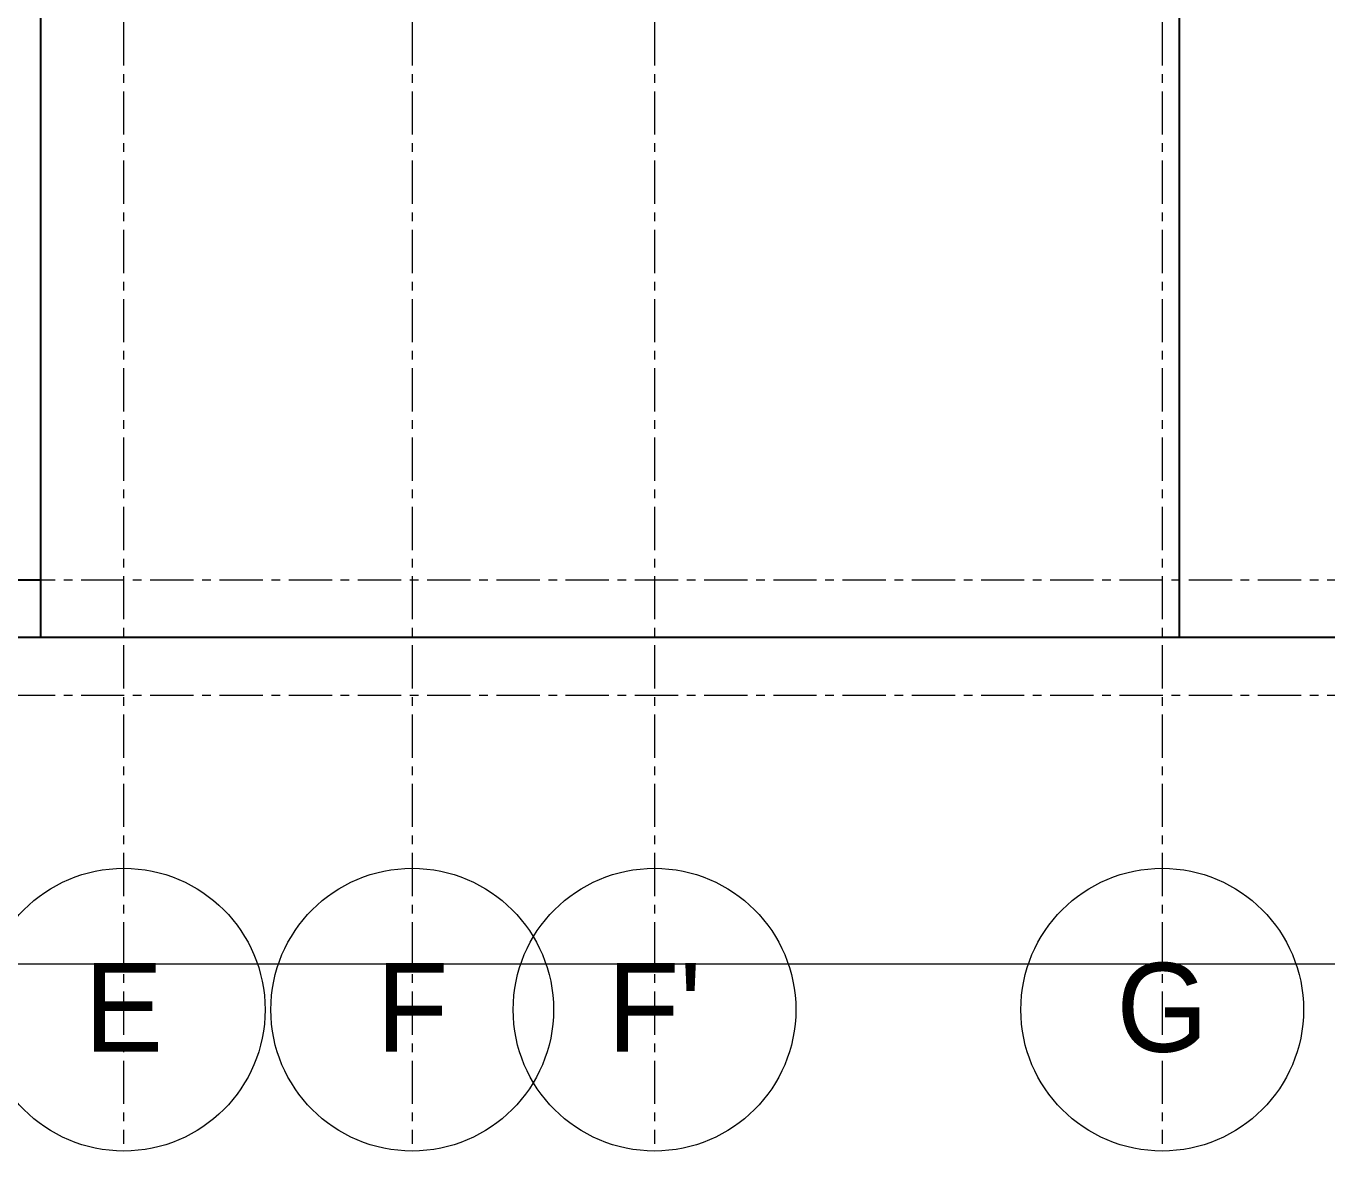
# Model space of a CAD drawing. Header units: millimetres. Extents: x -100356 to 314685, y 446 to 1273965.
# Drawn here: x 218308 to 229583, y 160136 to 169884 of the extents above; entities that cross this region are included whole.
import ezdxf
from ezdxf.xclip import XClip

# ---------------------------------------------------------------- set-up
doc = ezdxf.new("R2010")
doc.units = ezdxf.units.MM
doc.header["$XCLIPFRAME"] = 2
doc.linetypes.add('section$0$CENTER', pattern=[2, 1.25, -0.25, 0.25, -0.25])
doc.layers.add('NAM', color=3, linetype='Continuous')
for name, color, linetype, lineweight in [('section$0$A-_FLORLEVL_E', 7, 'Continuous', 5), ('section$0$NKC_TRUC', 8, 'section$0$CENTER', 13), ('section$0$S-_ANOTGRID_E', 7, 'Continuous', 5)]:
    doc.layers.add(name, color=color, linetype=linetype, lineweight=lineweight)
doc.styles.add('section$0$Arial', font='Font - TrueType - Arial.ttf', dxfattribs={"width": 0.95, "height": 770})

# ---------------------------------------------------------------- blocks, each defined once
blk = doc.blocks.new('section$0$grid section')
at = {"layer": 'section$0$NKC_TRUC', "ltscale": 300}
for p, q in [((-141943.9, 500), (0, 500)), ((-141943.9, -500), (0, -500))]:
    blk.add_line(p, q, dxfattribs=at)
blk = doc.blocks.new('podium elevation 2')
at = {"layer": 'NAM', "elevation": 0}
for points in [[(178245, 768586), (188071, 768586), (214879, 768086), (282715, 768086)], [(241617, 762686), (241617, 768086)], [(251485, 748986), (251485, 768086)], [(268492, 768086), (268492, 767586), (251485, 767586), (251485, 768086)]]:
    blk.add_lwpolyline(points, dxfattribs=at)
blk = doc.blocks.new('section$0$Grid - Head-174378-Section 2')
at = {"layer": 'section$0$S-_ANOTGRID_E', "lineweight": 15}
for start, end in [(0, 180), (180, 0)]:
    blk.add_arc((66718, 92010), 1225, start, end, dxfattribs=at)
blk = doc.blocks.new('elevation 2')
at = {"layer": 'section$0$NKC_TRUC', "ltscale": 300}
for p, q in [((241765, 661353, 0), (241765, 772474, 0)), ((246165, 661353, 0), (246165, 772474, 0)), ((248265, 661353, 0), (248265, 772474, 0)), ((250765, 661353, 0), (250765, 772474, 0))]:
    blk.add_line(p, q, dxfattribs=at)
at = {"layer": 'NAM'}
blk.add_blockref('podium elevation 2', (0, 0), dxfattribs=at)
at = {"layer": 'section$0$A-_FLORLEVL_E'}
ref = blk.add_blockref('section$0$grid section', (168668, 768086, 0), dxfattribs=dict(at, rotation=179.9999999999999))
XClip(ref).set_block_clipping_path([(-119666.1420795996, -2828.0112587469), (13434.162033715, 108709.4843590449)])
at = {"layer": 'section$0$S-_ANOTGRID_E', "lineweight": 15, "xscale": -1, "rotation": 180}
for p in [(175046, 863321, 0), (179446, 863321, 0), (181546, 863321, 0), (184046, 863321, 0)]:
    blk.add_blockref('section$0$Grid - Head-174378-Section 2', p, dxfattribs=at)
at = {"layer": 'section$0$S-_ANOTGRID_E', "char_height": 770, "attachment_point": 2, "rotation": 180, "line_spacing_factor": 0.941778, "style": 'section$0$Arial'}
for s, insert, width in [('G', (241764, 770906, 0), 942.68), ("F'", (246164, 770906, 0), 961.53), ('F', (248264, 770906, 0), 735.29), ('E', (250764, 770906, 0), 810.71)]:
    blk.add_mtext(s, dxfattribs=dict(at, insert=insert, width=width))

msp = doc.modelspace()

# ---------------------------------------------------------------- block references
at = {"layer": 'NAM', "rotation": 180}
msp.add_blockref('elevation 2', (469918.7, 932671.5, 0), dxfattribs=at)

doc.saveas('drawing.dxf')
